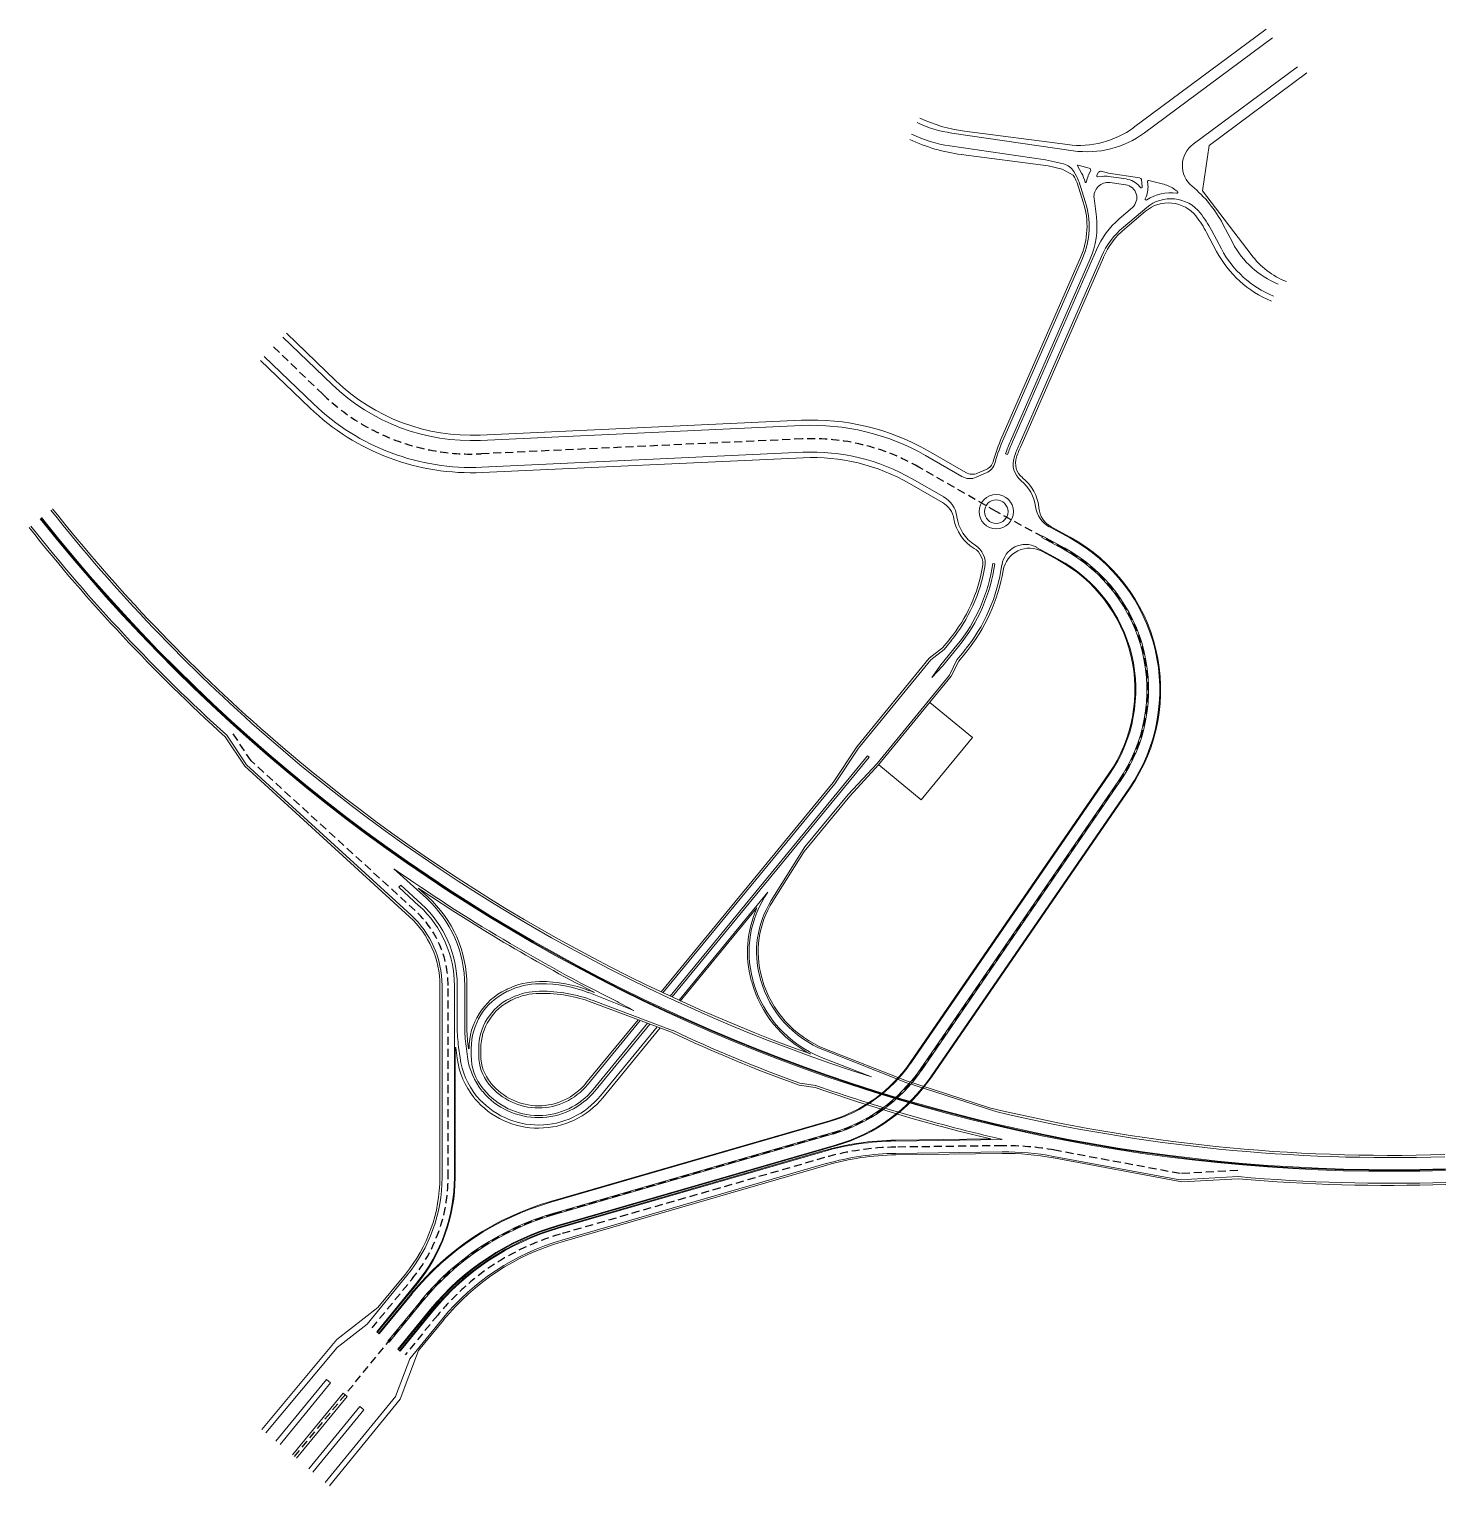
# Model space of a CAD drawing. Header units: metres. Extents: x 432673 to 433995, y 2471113 to 2472472.
import ezdxf

# ---------------------------------------------------------------- set-up
doc = ezdxf.new("R2010")
doc.units = ezdxf.units.M
doc.header["$LTSCALE"] = 2
doc.header["$MEASUREMENT"] = 0
doc.linetypes.add('$0$HIDDEN', pattern=[0.375, 0.25, -0.125])
doc.layers.add('HTKT_GT_Duongcaotoc', color=7, linetype='Continuous', lineweight=20)
for name, color, linetype in [('HTKT_GT_Duonglienkhuvuc', 96, 'Continuous'), ('HTKT_GT_Heduong', 5, 'Continuous'), ('HTKT_GT_Longduong', 7, 'Continuous')]:
    doc.layers.add(name, color=color, linetype=linetype)

msp = doc.modelspace()

# ---------------------------------------------------------------- linework, layer by layer
at = {"layer": 'HTKT_GT_Duongcaotoc', "linetype": 'Continuous', "flags": 128}
msp.add_lwpolyline([(432683.9, 2472015.7, 0.237482), (433994.1, 2471408.3)], format="xyb", dxfattribs=at)
at = {"layer": 'HTKT_GT_Duonglienkhuvuc', "linetype": '$0$HIDDEN', "ltscale": 15}
for points in [[(432920.4, 2471140.6), (433038.8, 2471285.1, -0.152004), (433162.8, 2471367), (433422.8, 2471442.2, 0.173395), (433504.7, 2471501.3), (433690.1, 2471770.7, 0.444831), (433638.3, 2471987.4), (433575.1, 2472021.8), (433502.9, 2472063.3, 0.142678), (433394.2, 2472089.6), (433094.7, 2472075.7, -0.205618), (432946.9, 2472131.2), (432900.9, 2472175.4)], [(432992.8, 2471260.6), (433029.9, 2471305.9, 0.173164), (433063.8, 2471400.9), (433063.8, 2471580, 0.21064), (433033.1, 2471649.7), (432880, 2471789.5), (432862.1, 2471816.4)], [(433800.5, 2471407.4), (433746.7, 2471404.5), (433629.7, 2471426.3, 0.049259), (433580.7, 2471430.5), (433481.3, 2471429.2, 0.067291), (433415, 2471419.4), (433168.3, 2471348, 0.152004), (433054.1, 2471272.6), (433023.6, 2471235.4)]]:
    msp.add_lwpolyline(points, format="xyb", dxfattribs=at)
at = {"layer": 'HTKT_GT_Heduong', "linetype": 'ByBlock', "lineweight": 0, "ltscale": 100}
for p, q in [((433865, 2472430.9), (433773.6, 2472363.1)), ((433641.7, 2472364), (433545.4, 2472376.6)), ((433623.7, 2472344.2), (433542.5, 2472354.8)), ((433773.6, 2472363.1), (433767.6, 2472320.8)), ((433636.7, 2472341.2), (433623.7, 2472344.2)), ((433647, 2472335.7), (433636.7, 2472341.2)), ((433647, 2472335.7), (433648.2, 2472333.6)), ((433650.6, 2472328.3), (433656.3, 2472310.4)), ((433767.6, 2472320.8), (433812.9, 2472261.5)), ((433714.5, 2472301.9), (433695, 2472285.6)), ((433780.7, 2472264.5), (433771.4, 2472282)), ((433653.7, 2472258.7), (433580.4, 2472091.1)), ((433675.1, 2472258.9), (433598.3, 2472083.3)), ((432913, 2472188.1), (432959, 2472143.9)), ((432888.8, 2472162.8), (432934.8, 2472118.6)), ((433511.6, 2472078.5), (433546.8, 2472058.2)), ((433565.6, 2472061.1), (433557.6, 2472057.6)), ((433494.2, 2472048.1), (433525, 2472030.4)), ((433644, 2471998), (433626.4, 2472007.6)), ((433632.5, 2471976.9), (433618.3, 2471984.6)), ((433525.1, 2471894.8), (433512.7, 2471885.1)), ((433531.7, 2471902.9), (433525.1, 2471894.8)), ((433512.7, 2471885.1), (433445, 2471802.4)), ((433540.2, 2471882.4), (433533.2, 2471868.3)), ((433546.8, 2471890.5), (433540.2, 2471882.4)), ((433552.9, 2471811.3), (433513.1, 2471843.9)), ((433505.2, 2471753.1), (433552.9, 2471811.3)), ((433445, 2471802.4), (433423, 2471769.3)), ((433465.5, 2471785.6), (433505.2, 2471753.1)), ((433494.9, 2471508.1), (433680.2, 2471777.5)), ((433262.4, 2471574), (433423, 2471769.3)), ((433514.6, 2471494.5), (433699.9, 2471763.9)), ((433044.9, 2471662.6), (433036, 2471670.7)), ((433149.9, 2471583.6), (433149.1, 2471583.6)), ((433081.3, 2471541.5), (433081.3, 2471580)), ((433118.9, 2471576.6), (433117.8, 2471576)), ((433123.7, 2471566.7), (433122.6, 2471566.1)), ((433150, 2471572.6), (433149.2, 2471572.6)), ((433200.4, 2471573.3), (433195.7, 2471575.1)), ((433198.3, 2471564.1), (433272.3, 2471536.3)), ((433192.1, 2471488.5), (433241, 2471548)), ((433261.6, 2471540.3), (433208.2, 2471475.3)), ((433070.9, 2471522), (433070.3, 2471522)), ((433070.3, 2471400.9), (433070.3, 2471522)), ((433072.2, 2471512.1), (433070.9, 2471522)), ((433082.9, 2471521), (433082.5, 2471523.6)), ((433083.3, 2471521.1), (433082.9, 2471521)), ((433094.3, 2471521.1), (433094.3, 2471514.7)), ((433103.4, 2471489.3), (433104, 2471488.5)), ((433406.2, 2471484.7), (433391.3, 2471486.9)), ((433088.5, 2471474.7), (433088, 2471475.4)), ((433159.4, 2471378.5), (433419.5, 2471453.7)), ((433481.2, 2471435.7), (433570, 2471436.8)), ((433166.1, 2471355.4), (433426.2, 2471430.7)), ((433166.5, 2471354.2), (433413.2, 2471425.6)), ((433481.3, 2471421.9), (433580.8, 2471423.2)), ((433748.3, 2471396.8), (433628.4, 2471419.1)), ((433170.3, 2471341), (433417, 2471412.4)), ((433800.8, 2471399.7), (433748.3, 2471396.8)), ((433029.5, 2471292.7), (432999, 2471255.5)), ((433048.1, 2471277.5), (433017.6, 2471240.3)), ((433049, 2471276.8), (433018.6, 2471239.5))]:
    msp.add_line(p, q, dxfattribs=at)
for points in [[(433703.3, 2472380), (433826.9, 2472471.7)], [(432953.1, 2471113.3), (433019.1, 2471194.1), (433036.3, 2471239.5), (433059.7, 2471268)]]:
    msp.add_lwpolyline(points, dxfattribs=at)
for points in [[(432959, 2472143.9, 0.205618), (433093.8, 2472093.2), (433393.3, 2472107, -0.142678), (433511.6, 2472078.5)], [(432934.8, 2472118.6, 0.205618), (433095.5, 2472058.3), (433395, 2472072.1, -0.142678), (433494.2, 2472048.1)], [(432672.9, 2472007, 0.041339), (432855.8, 2471811.9), (432874.1, 2471784.5), (433027.8, 2471644, -0.21064), (433056.1, 2471580), (433056.1, 2471400.9)], [(433533.2, 2471868.3), (433465.4, 2471785.6), (433438.4, 2471756.6), (433395.8, 2471704.8), (433366.6, 2471658.4, 0.211636), (433356.3, 2471587.4), (433356.7, 2471586, 0.234746), (433415.3, 2471520.9), (433491.3, 2471490.9), (433568.8, 2471465.9)], [(433401.8, 2471516, -0.208585), (433347, 2471583.3), (433346.6, 2471584.7, -0.177132), (433351.9, 2471652.2), (433280.4, 2471565.2)], [(432890, 2471166), (432959.9, 2471249.7), (432998.3, 2471279.5), (433023.9, 2471310.8, 0.173164), (433056.1, 2471400.9)], [(432997.8, 2471256.5), (433034.9, 2471301.8, 0.173164), (433070.3, 2471400.9, 0.173164)]]:
    msp.add_lwpolyline(points, format="xyb", dxfattribs=at)
msp.add_circle((433575.1, 2472021.8), 11, dxfattribs=at)
for centre, radius, start, end in [((433563.4, 2472514.4), 139, 244.6541, 262.5618), ((433563.4, 2472514.4), 161, 244.6541, 262.5618), ((433652.7, 2472448.3), 85, 262.5618, 306.5565), ((433623.9, 2472319.7), 28, 17.8793, 29.8277), ((433586.8, 2472288), 73, 336.3794, 17.8793), ((433735.7, 2472276.7), 33, 38.3481, 130.0504), ((433683.9, 2472235.7), 99, 27.8912, 38.3481), ((433742, 2472229.7), 73, 130.0504, 156.3794), ((433870, 2472311.7), 101, 207.8912, 247.7983), ((433875.7, 2472309.4), 79, 217.3604, 247.7983), ((433745.1, 2472019.1), 179.8, 156.3794, 163.9416), ((433745.1, 2472019.1), 160.3, 156.3794, 160.5212), ((433610.1, 2472066.9), 17, 160.5212, 232.1948), ((433552.8, 2472068.6), 12, 240.1644, 293.5421), ((433560.9, 2472072.1), 12, 293.5421, 343.9416), ((433575.1, 2472021.8), 40, 4.6598, 52.1948), ((433514, 2472011.3), 22, 9.74, 60.1644), ((433942.3, 2473013.5), 1592, 218.4096, 228.8904), ((433575.1, 2472021.8), 40, 189.74, 238.8916), ((433636.9, 2472026.9), 22, 184.6598, 241.4033), ((433566.5, 2471855.7), 162, 325.4794, 61.4033), ((433545.7, 2471973), 17, 350.2007, 58.8916), ((433606.3, 2471962.7), 25, 61.4033, 170.2417), ((433566.5, 2471855.7), 138, 325.4794, 61.4033), ((433419.3, 2471994.9), 145.2, 320.7034, 350.2007), ((433419.3, 2471994.9), 164.7, 320.7034, 350.2417), ((433942.3, 2473013.5), 1592, 228.8904, 250.1524), ((433942.3, 2473013.5), 1620, 235.9826, 242.6705), ((432969.3, 2471580), 112, 0, 47.5796), ((433149.8, 2471512.6), 71, 90.6024, 115.8032), ((433151.1, 2471462.6), 121, 68.3745, 90.6024), ((433144.3, 2471521.1), 61, 115.8032, 180), ((433149.8, 2471512.6), 60, 90.6024, 115.8032), ((433151.4, 2471439.6), 133, 69.3639, 90.6024), ((433818.7, 2472685.3), 1272.3, 240.8309, 240.9233), ((433144.3, 2471521.1), 50, 115.8032, 180), ((433214.3, 2471541.5), 133, 180, 187.7138), ((433818.7, 2472685.3), 1272.3, 244.5574, 250.3731), ((433134.3, 2471514.7), 40, 180, 219.3859), ((433146.3, 2471522.2), 74.8, 187.7222, 218.7096), ((433381.1, 2471586.3), 138, 286.1314, 325.4794), ((433148.1, 2471524.7), 57, 219.3859, 320.5824), ((433381.1, 2471586.3), 162, 286.1314, 325.4794), ((433148.1, 2471524.7), 77.8, 220.0184, 320.5801), ((433942.3, 2473013.5), 1620, 250.6743, 256.7138), ((433942.3, 2473013.5), 1592, 256.4316, 271.8475), ((433484.5, 2471179.2), 256.5, 90.7327, 106.1314), ((433484.5, 2471179.2), 242.8, 90.7327, 106.1314), ((433583.9, 2471180.5), 242.8, 79.4525, 90.7327), ((433942.3, 2473013.5), 1620, 264.9883, 271.8475), ((433232.2, 2471126.8), 262, 106.1314, 140.7034), ((433232.2, 2471126.8), 238, 106.1314, 140.7034), ((433232.2, 2471126.8), 236.7, 106.1314, 140.7034), ((433232.2, 2471126.8), 223, 106.1314, 140.7034)]:
    msp.add_arc(centre, radius, start, end, dxfattribs=at)
at = {"layer": 'HTKT_GT_Longduong', "lineweight": 5, "ltscale": 100}
for p, q in [((433621.2, 2472349.9), (433531.8, 2472362.9)), ((433637.9, 2472346), (433621.2, 2472349.9)), ((433647.5, 2472338.9), (433649.9, 2472334.6)), ((433658.2, 2472311), (433652.5, 2472328.9)), ((433715.5, 2472305.4), (433693.7, 2472287.1)), ((433785.1, 2472266.8), (433775.8, 2472284.4)), ((433673.3, 2472259.7), (433596.5, 2472084.1)), ((433582.3, 2472090.3), (433655.6, 2472257.9)), ((432909.6, 2472184.4), (432955.6, 2472140.3)), ((432892.2, 2472166.4), (432938.3, 2472122.2)), ((433509.1, 2472074.1), (433543.1, 2472054.6)), ((433585.7, 2472075.1), (433583.8, 2472075.7)), ((433565.7, 2472057.9), (433556.5, 2472053.9)), ((433496.7, 2472052.4), (433526.1, 2472035.6)), ((433643.7, 2471997.3), (433624.7, 2472007.6)), ((433632.9, 2471977.5), (433612.8, 2471988.5)), ((433617.8, 2471997.7), (433618.5, 2471999)), ((433637.9, 2471986.8), (433617.8, 2471997.7)), ((433638.6, 2471988.1), (433618.5, 2471999)), ((433573.8, 2471973.2), (433571.8, 2471973.5)), ((433514.1, 2471883.7), (433526.5, 2471893.3)), ((433526.5, 2471893.3), (433533.3, 2471901.6)), ((433514.1, 2471883.7), (433446.5, 2471801.1)), ((433538.5, 2471883.5), (433531.5, 2471869.4)), ((433545.3, 2471891.8), (433538.5, 2471883.5)), ((433531.5, 2471869.4), (433463.9, 2471786.9)), ((433515.1, 2471867.2), (433523.3, 2471878.8)), ((433524.9, 2471877.6), (433515.1, 2471867.2)), ((433424.5, 2471768.1), (433446.5, 2471801.1)), ((433270.8, 2471570), (433455, 2471794.2)), ((433456.6, 2471792.9), (433272.7, 2471569.2)), ((433436.9, 2471757.9), (433463.9, 2471786.9)), ((433456.6, 2471792.9), (433455, 2471794.2)), ((433495.5, 2471507.6), (433680.8, 2471777.1)), ((433504.1, 2471501.7), (433689.4, 2471771.1)), ((433264.2, 2471573.1), (433424.5, 2471768.1)), ((433505.4, 2471500.8), (433690.7, 2471770.3)), ((433514, 2471494.9), (433699.3, 2471764.3)), ((433043.5, 2471661.2), (433013.3, 2471688.8)), ((433017.8, 2471671.5), (433019.6, 2471673.5)), ((433036.9, 2471654), (433017.8, 2471671.5)), ((433149.9, 2471581.6), (433149.1, 2471581.6)), ((433069.6, 2471400.9), (433069.6, 2471580)), ((433079.3, 2471541.5), (433079.3, 2471580)), ((433119.8, 2471574.8), (433118.6, 2471574.2)), ((433122.8, 2471568.5), (433121.7, 2471567.9)), ((433150, 2471574.6), (433149.2, 2471574.6)), ((433236.9, 2471556.7), (433195, 2471573.3)), ((433199, 2471566), (433273, 2471538.1)), ((433193.7, 2471487.2), (433243, 2471547.3)), ((433199.1, 2471482.8), (433249.9, 2471544.7)), ((433251.9, 2471543.9), (433200.6, 2471481.5)), ((433081.9, 2471513.5), (433080.5, 2471523.3)), ((433085.3, 2471521.1), (433085.3, 2471514.7)), ((433092.3, 2471521.1), (433092.3, 2471514.7)), ((433101.9, 2471488), (433102.5, 2471487.3)), ((433406.7, 2471486.7), (433391.8, 2471488.8)), ((433096, 2471480.9), (433095.5, 2471481.5)), ((433096.5, 2471483.6), (433097.1, 2471482.8)), ((433159.7, 2471377.8), (433419.7, 2471453)), ((433162.6, 2471367.7), (433422.6, 2471442.9)), ((433163, 2471366.3), (433423, 2471441.5)), ((433165.9, 2471356.2), (433426, 2471431.4)), ((433481.2, 2471434.9), (433580.7, 2471436.2)), ((433166.7, 2471353.5), (433413.4, 2471424.9)), ((433481.3, 2471423.4), (433580.8, 2471424.7)), ((433746.3, 2471398.7), (433628.6, 2471420.6)), ((433169.9, 2471342.5), (433416.6, 2471413.8)), ((433800.9, 2471401.7), (433746.3, 2471398.7)), ((433030.1, 2471292.3), (432999.6, 2471255)), ((433038.2, 2471285.6), (433007.7, 2471248.4)), ((433039.4, 2471284.7), (433008.9, 2471247.4)), ((433047.5, 2471278), (433017, 2471240.8)), ((433049.6, 2471276.3), (433019.1, 2471239)), ((433058.5, 2471269), (433028, 2471231.8)), ((432988.4, 2471264.2), (432960.4, 2471242.5)), ((432999.6, 2471255), (432997.3, 2471256.9)), ((432960.4, 2471242.5), (432893.8, 2471162.8)), ((433008.9, 2471247.4), (433007.7, 2471248.4)), ((433019.1, 2471239), (433017, 2471240.8)), ((432903.2, 2471155), (432950.3, 2471212.6)), ((432907, 2471151.8), (432954.2, 2471209.4)), ((432969.6, 2471196.7), (432965.8, 2471199.9)), ((432933.9, 2471129.3), (432981.3, 2471187.2)), ((432985.1, 2471184.1), (432981.3, 2471187.2)), ((432937.7, 2471126.1), (432985.1, 2471184.1))]:
    msp.add_line(p, q, dxfattribs=at)
for points in [[(433501.2, 2472384.6), (433501.2, 2472384.6, 0.074636), (433533.6, 2472374.8), (433646.9, 2472358.3, 0.198136), (433713.4, 2472375.1), (433832.9, 2472463.7)], [(433856.1, 2472436.7), (433758.8, 2472364.5, 0.487262), (433757.8, 2472325.2, -0.098835), (433786.5, 2472290), (433795.7, 2472272.4, 0.175909), (433838.2, 2472233.9)], [(433583.8, 2472075.7, -0.018675), (433588.4, 2472087.6), (433662.8, 2472257.6, 0.134038), (433668.5, 2472296.6), (433666.4, 2472314.1, -0.493067), (433681.1, 2472328.6), (433695.9, 2472326.5, -0.642798), (433702.1, 2472305.5), (433689.9, 2472294.9, 0.111195), (433668.6, 2472266), (433590.3, 2472086.8, 0.018675), (433585.7, 2472075.1, 0.018675)], [(432955.6, 2472140.3, 0.205618), (433094.1, 2472088.2), (433393.6, 2472102.1, -0.142678), (433509.1, 2472074.1)], [(432938.3, 2472122.2, 0.205618), (433095.2, 2472063.2), (433394.7, 2472077.1, -0.142678), (433496.7, 2472052.4)], [(432683.3, 2472015.2, 0.237486), (433994.1, 2471407.5, 0.237486)], [(432684.5, 2472016.2), (432684.5, 2472016.2, 0.237486), (433994.1, 2471409, 0.237486)], [(432894.5, 2471812.3, -0.045809), (432693.3, 2472023.1)], [(432674.5, 2472008.2), (432674.5, 2472008.2, 0.041377), (432857.3, 2471813.2)], [(433523.3, 2471878.8), (433538.5, 2471897.3, 0.137453), (433571.8, 2471973.5, 0.137453)], [(433573.8, 2471973.2, -0.137453), (433540, 2471896.1), (433524.9, 2471877.6)], [(433058.1, 2471400.9), (433058.1, 2471580, 0.21064), (433029.2, 2471645.5), (432875.6, 2471785.8), (432857.3, 2471813.2)], [(433574.6, 2471462.4), (433490.8, 2471489.5), (433414.8, 2471519.5, -0.234746), (433355.2, 2471585.6), (433354.8, 2471587, -0.211636), (433365.3, 2471659.2), (433396.7, 2471709.1)], [(433258.8, 2471541.3), (433206, 2471477.1, -0.469233), (433090.7, 2471476.5), (433090.1, 2471477.1, -0.135981), (433074.9, 2471512.5), (433073.6, 2471522.4, -0.03367), (433072.3, 2471541.5), (433072.3, 2471580, 0.21064), (433038.8, 2471656), (433019.6, 2471673.5)], [(433458.7, 2471494.6), (433412.2, 2471512.9, -0.234746), (433348.5, 2471583.7), (433348.1, 2471585.1, -0.224416), (433362, 2471666.8), (433279.2, 2471566.1)], [(433574.6, 2471462.4, 0.066351), (433993.7, 2471420.3)], [(432988.4, 2471264.2), (433025.4, 2471309.5, 0.173164), (433058.1, 2471400.9)], [(432997.3, 2471256.9), (433034.3, 2471302.2, 0.173164), (433069.6, 2471400.9)]]:
    msp.add_lwpolyline(points, format="xyb", dxfattribs=at)
for points in [[(433661.3, 2472335.8), (433663.1, 2472339.2, 0.479918), (433661.8, 2472342.1), (433651.4, 2472344.8, 0.665159), (433650.9, 2472344.1), (433654.7, 2472337.4, -0.063276), (433658.1, 2472329.1, 0.757028), (433659.1, 2472329.1), (433660.3, 2472333.1, -0.048445)], [(433708.7, 2472325.1, 0.183772), (433696.2, 2472332), (433680.1, 2472334.3, 0.06085), (433674, 2472334.4), (433670, 2472334, -0.612749), (433669, 2472335.5), (433670.6, 2472338.2, -0.337321), (433672.9, 2472339.2), (433679.8, 2472337.4), (433708.8, 2472333.1, -0.33681), (433710.5, 2472331.4), (433711.3, 2472324.8, -0.746689), (433709.6, 2472324)], [(433714.2, 2472313.6), (433714.9, 2472315.3, 0.127891), (433716.5, 2472327.8), (433716.3, 2472329.4, -0.52584), (433717.5, 2472330.5), (433729.9, 2472327.5, -0.084899), (433740.7, 2472322.8, -0.009874), (433744.1, 2472320.5, -0.783499), (433743.4, 2472318.7, 0.181099), (433715.7, 2472312.4, -0.735077)]]:
    msp.add_lwpolyline(points, format="xyb", close=True, dxfattribs=at)
for points in [[(433436.9, 2471757.9), (433396.7, 2471709.1)], [(433014.8, 2471196.6), (433028, 2471231.8)], [(432918.5, 2471142.2), (432965.8, 2471199.9)], [(432954.2, 2471209.4), (432950.3, 2471212.6)], [(432922.4, 2471139), (432969.6, 2471196.7)], [(432949.2, 2471116.5), (433015, 2471196.9)]]:
    msp.add_lwpolyline(points, dxfattribs=at)
msp.add_circle((433575.1, 2472021.8), 16, dxfattribs=at)
for centre, radius, start, end in [((433550, 2472487.6), 126, 244.6541, 261.7276), ((433634.5, 2472331.4), 15, 29.8277, 76.9064), ((433623.9, 2472319.7), 30, 17.8793, 29.8277), ((433586.8, 2472288), 75, 336.3794, 17.8793), ((433738, 2472278.6), 35, 38.4221, 130.0504), ((433683.9, 2472235.7), 104, 27.8912, 38.4221), ((433742, 2472229.7), 75, 130.0504, 156.3794), ((433870, 2472311.7), 96, 207.8912, 247.7983), ((433745.1, 2472019.1), 177.8, 156.3794, 164.1871), ((433745.1, 2472019.1), 162.3, 156.3794, 160.6589), ((433610.9, 2472066.2), 20, 160.6589, 231.1321), ((433559.7, 2472071.6), 15, 293.5421, 344.1871), ((433550.5, 2472067.6), 15, 240.1644, 293.5421), ((433575.1, 2472021.8), 37, 7.1835, 51.1321), ((433513.6, 2472013.9), 25, 7.3816, 60.1644), ((433575.1, 2472021.8), 37, 187.3816, 237.8079), ((433636.6, 2472029.6), 25, 187.1835, 241.4033), ((433544.8, 2471973.6), 20, 350.3814, 57.8079), ((433602.3, 2471969.2), 22, 61.4033, 172.0091), ((433566.5, 2471855.7), 150.8, 325.4794, 61.4033), ((433566.5, 2471855.7), 161.2, 325.4794, 61.4033), ((433566.5, 2471855.7), 138.8, 325.4794, 61.4033), ((433566.5, 2471855.7), 149.2, 325.4794, 61.4033), ((433419.3, 2471994.9), 147.2, 320.7034, 350.3814), ((433419.3, 2471994.9), 162.7, 320.7034, 352.0091), ((433942.3, 2473013.5), 1594, 228.9009, 252.3388), ((433942.3, 2473013.5), 1618, 234.9562, 243.5426), ((432969.3, 2471580), 100.3, 0, 47.5796), ((432969.3, 2471580), 110, 0, 47.5796), ((433149.8, 2471512.6), 69, 90.6024, 115.8032), ((433151.1, 2471462.6), 119, 68.3745, 90.6024), ((433144.3, 2471521.1), 59, 115.8032, 180), ((433144.3, 2471521.1), 52, 115.8032, 180), ((433149.8, 2471512.6), 62, 90.6024, 115.8032), ((433151.4, 2471439.6), 135, 69.3639, 90.6024), ((433785.9, 2472599.4), 1178.5, 241.3843, 242.2333), ((433214.3, 2471541.5), 135, 180, 187.7138), ((433818.7, 2472685.3), 1270.3, 244.5574, 250.3637), ((433146.3, 2471522.2), 65.1, 187.7222, 218.6607), ((433134.3, 2471514.7), 49, 180, 219.3859), ((433134.3, 2471514.7), 42, 180, 219.3859), ((433381.1, 2471586.3), 138.7, 286.1314, 325.4794), ((433381.1, 2471586.3), 149.3, 286.1314, 325.4794), ((433381.1, 2471586.3), 150.8, 286.1314, 325.4794), ((433148.1, 2471524.7), 59, 219.3859, 320.5824), ((433942.3, 2473013.5), 1618, 250.6673, 257.0648), ((433381.1, 2471586.3), 161.3, 286.1314, 325.4794), ((433148.1, 2471524.7), 68, 220.0621, 320.5799), ((433148.1, 2471524.7), 66, 219.3859, 320.5824), ((433484.5, 2471179.2), 255.8, 90.7327, 106.1314), ((433484.5, 2471179.2), 244.2, 90.7327, 106.1314), ((433583.9, 2471180.5), 244.2, 79.4525, 90.7327), ((433942.3, 2473013.5), 1618, 264.9833, 271.8475), ((433232.2, 2471126.8), 261.3, 106.1314, 140.7034), ((433232.2, 2471126.8), 250.8, 106.1314, 140.7034), ((433232.2, 2471126.8), 249.3, 106.1314, 140.7034), ((433232.2, 2471126.8), 238.7, 106.1314, 140.7034), ((433232.2, 2471126.8), 236, 106.1314, 140.7034), ((433232.2, 2471126.8), 224.5, 106.1314, 140.7034)]:
    msp.add_arc(centre, radius, start, end, dxfattribs=at)

doc.saveas('drawing.dxf')
